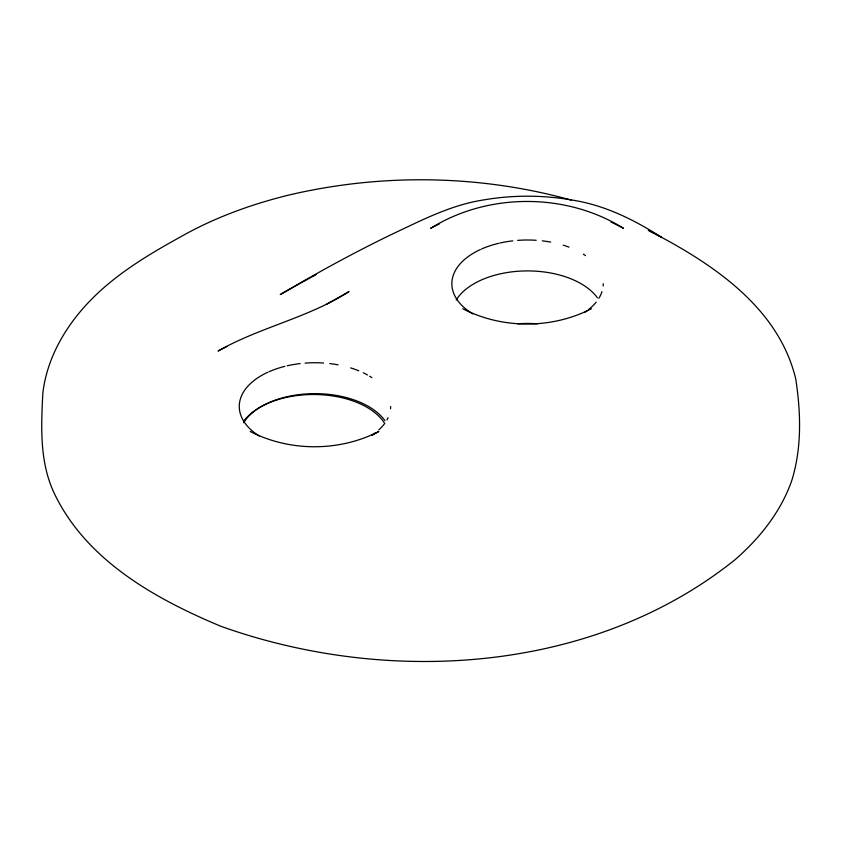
<?xml version="1.0" encoding="UTF-8"?>
<svg xmlns="http://www.w3.org/2000/svg" width="841" height="841" viewBox="0 0 841 841"><rect width="100%" height="100%" fill="white"/><g stroke="black" fill="none" stroke-linecap="round" stroke-linejoin="round"><path stroke-width="1.26" d="M372.342 435.154L378.818 431.475C339.28 451.838 289.735 451.838 250.187 431.475M300.142 283.354L280.263 294.571C319.853 271.233 360.221 249.136 401.83 229.572C427.995 217.083 454.582 204.363 483.533 199.948C513.115 194.86 543.58 194.944 573.131 200.232C605.121 205.33 634.471 219.953 661.52 237.257L649.967 231.18M326.508 304.295L349.068 291.564C308.332 317.814 259.806 327.191 218.071 351.033L227.017 346.503M301.194 282.765L310.76 277.551M311.822 276.962L316.111 274.671M439.591 223.769L430.655 228.3C487.959 192.515 566.214 192.515 623.517 228.3L611.218 222.077M591.402 308.742C551.864 329.115 502.308 329.115 462.771 308.742M571.134 200.053C479.917 174.739 382.308 173.32 290.166 194.744C251.701 204.069 214.098 217.693 179.669 237.372C143.758 257.188 107.932 279.065 81.083 310.676C61.235 333.993 46.465 362.334 42.859 393.02C41.062 427.165 39.432 463.191 54.949 494.76C87.222 560.884 155.511 598.95 220.763 626.24C387.911 686.035 593.252 673.525 735.171 559.601C759.738 538.219 780.784 511.833 791.675 480.831C801.978 448.043 800.905 412.426 795.712 378.786C778.219 306.229 710.487 262.381 648.316 230.329M456.19 300.016A75.69 43.7 0 0 1 525.562 270.928A75.69 43.7 0 0 1 597.467 297.882M243.617 422.75A75.69 43.7 0 0 1 312.978 393.651A75.69 43.7 0 0 1 384.894 420.616M603.228 283.711A75.69 43.7 0 0 1 603.123 285.993M601.967 291.669A75.69 43.7 0 0 1 598.887 298.292M596.143 302.171A75.69 43.7 0 0 1 588.584 309.551M587.586 310.308A75.69 43.7 0 0 1 584.453 312.526M472.863 313.924A75.69 43.7 0 0 1 480.348 249.546M481.462 249.041A75.69 43.7 0 0 1 498.576 243.333M499.722 243.07A75.69 43.7 0 0 1 512.779 240.852M517.667 240.379A75.69 43.7 0 0 1 536.19 240.295M542.308 240.852A75.69 43.7 0 0 1 550.697 242.103M563.228 245.173A75.69 43.7 0 0 1 569 247.149M583.349 254.182A75.69 43.7 0 0 1 585.525 255.622M390.655 406.445A75.69 43.7 0 0 1 390.55 408.726M388.079 417.746A75.69 43.7 0 0 1 386.955 419.943M384.242 424.043A75.69 43.7 0 0 1 378.797 429.919M375.012 433.041A75.69 43.7 0 0 1 371.869 435.249M259.165 435.964A75.69 43.7 0 0 1 267.774 372.269M268.889 371.775A75.69 43.7 0 0 1 284.857 366.35M287.149 365.803A75.69 43.7 0 0 1 300.195 363.575M305.083 363.112A75.69 43.7 0 0 1 323.617 363.028M329.735 363.575A75.69 43.7 0 0 1 338.114 364.836M350.644 367.906A75.69 43.7 0 0 1 358.76 370.797M363.249 372.784A75.69 43.7 0 0 1 367.475 374.97M369.641 376.221A75.69 43.7 0 0 1 371.869 377.63M244.174 420.616A75.69 43.7 0 0 1 316.258 394.545A75.69 43.7 0 0 1 384.81 423.622M517.667 323.817A75.69 43.7 0 0 1 537.42 323.817"/></g></svg>
